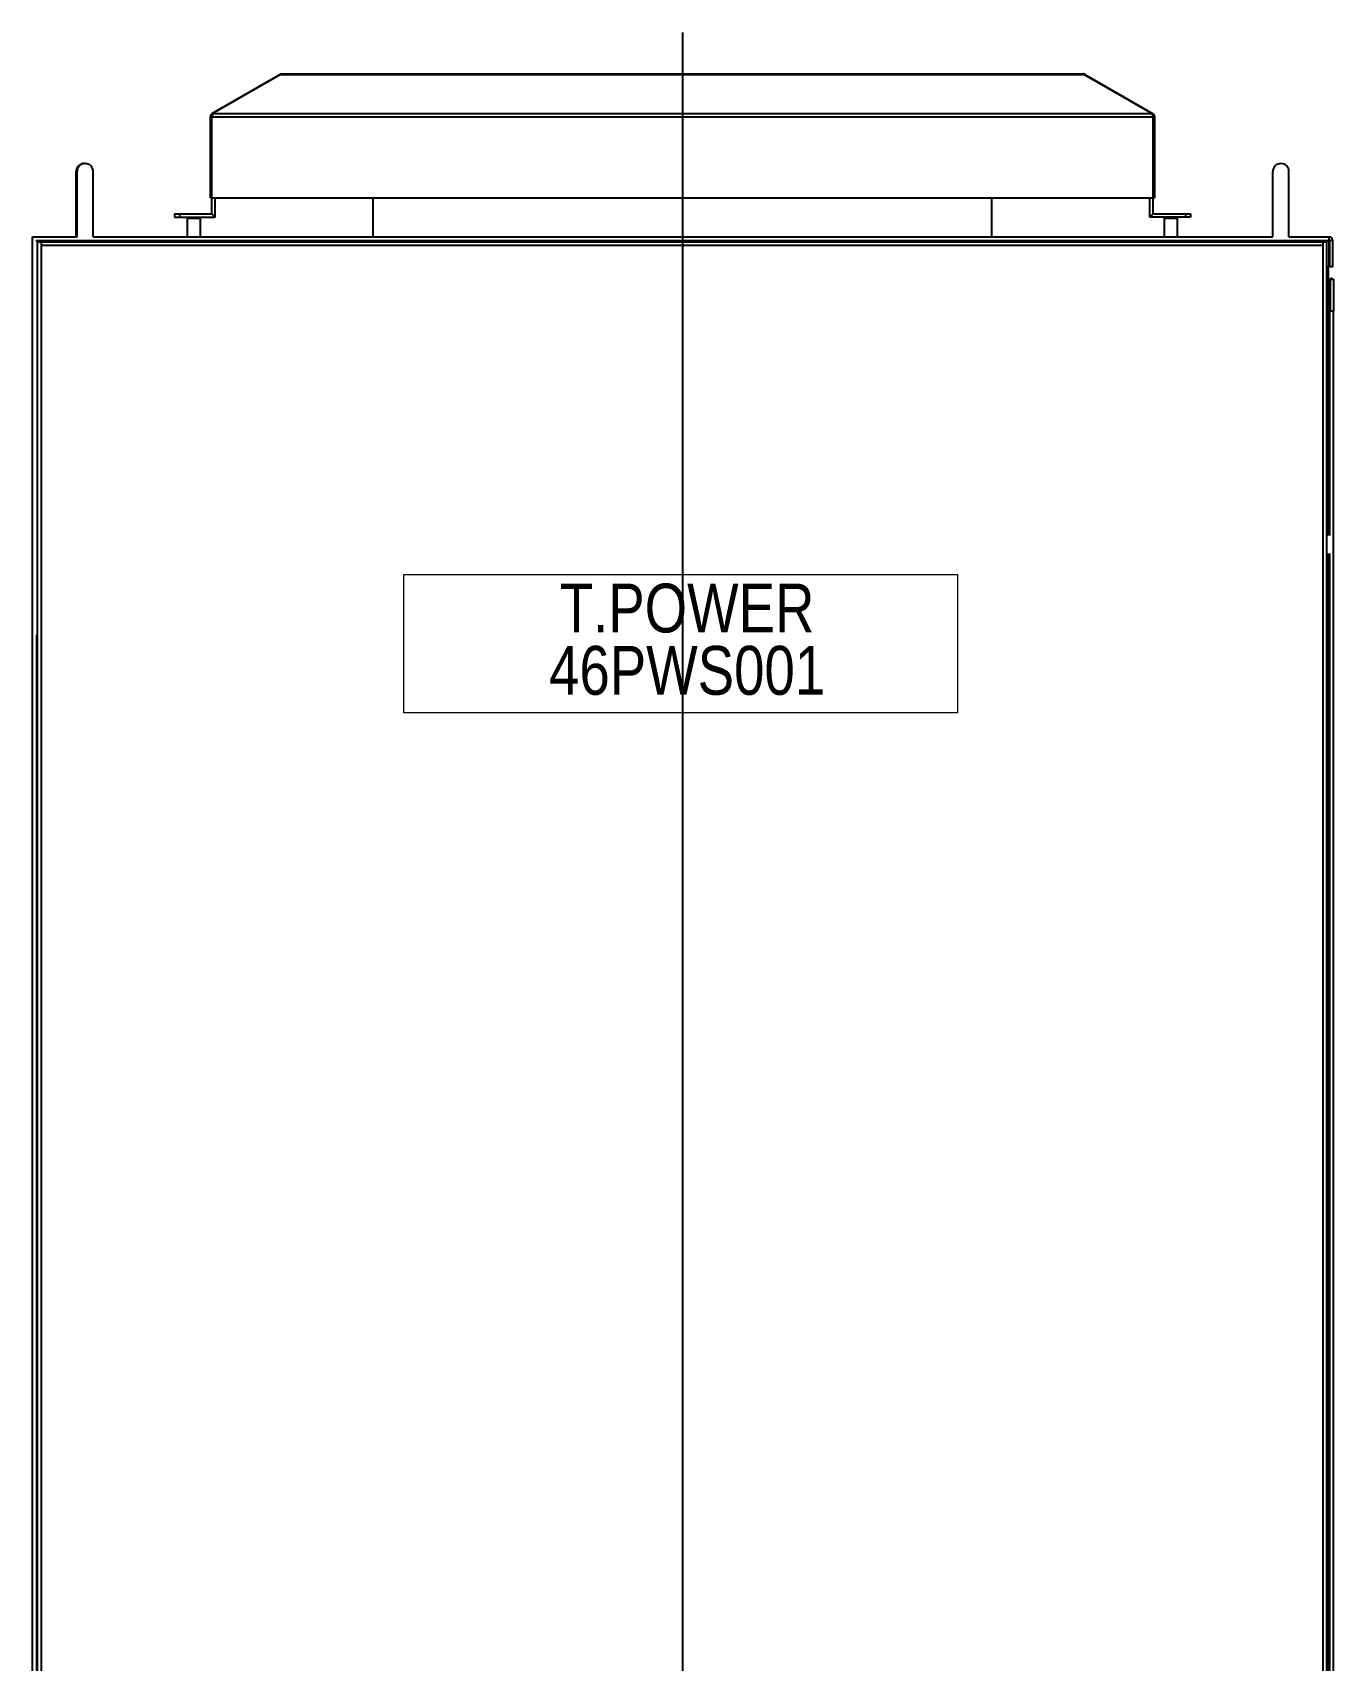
# Model space of a CAD drawing. Extents: x 79822 to 122366, y -56021 to -28815.
# Drawn here: x 82971 to 83770, y -39490 to -38490 of the extents above; entities that cross this region are included whole.
import ezdxf
from ezdxf.enums import TextEntityAlignment as Align
from ezdxf.lldxf.tags import DXFTag

# ---------------------------------------------------------------- set-up
doc = ezdxf.new("R2010")
doc.units = 0
doc.header["$LTSCALE"] = 100
doc.header["$MEASUREMENT"] = 0
doc.layers.add('HLSTK', color=7, linetype='Continuous')
doc.styles.add('HZ', font='arial.ttf', dxfattribs={"width": 0.7})
tags = doc.linetypes.add('CENTER', pattern=[2, 1.25, -0.25, 0.25, -0.25]).pattern_tags.tags
tags[10:11] = [DXFTag(74, 4), DXFTag(75, 0), DXFTag(340, '0'), DXFTag(46, 1.0), DXFTag(50, 0.0), DXFTag(44, 0.0), DXFTag(45, 0.0)]
tags[8:9] = [DXFTag(74, 4), DXFTag(75, 0), DXFTag(340, '0'), DXFTag(46, 1.0), DXFTag(50, 0.0), DXFTag(44, 0.0), DXFTag(45, 0.0)]
tags[6:7] = [DXFTag(74, 4), DXFTag(75, 0), DXFTag(340, '0'), DXFTag(46, 1.0), DXFTag(50, 0.0), DXFTag(44, 0.0), DXFTag(45, 0.0)]
tags[4:5] = [DXFTag(74, 4), DXFTag(75, 0), DXFTag(340, '0'), DXFTag(46, 1.0), DXFTag(50, 0.0), DXFTag(44, 0.0), DXFTag(45, 0.0)]

msp = doc.modelspace()

# ---------------------------------------------------------------- linework, layer by layer
at = {"color": 1, "linetype": 'CENTER'}
msp.add_line((83370.7, -38490.07), (83370.7, -40733.82), dxfattribs=at)
at = {"color": 7, "linetype": 'Continuous'}
for p, q in [((83123.49, -38515.8), (83081.8, -38539.87)), ((83123.99, -38515.8), (83082.3, -38539.87)), ((83123.49, -38515.8), (83123.61, -38516.01)), ((83123.99, -38515.8), (83617.41, -38515.8)), ((83124.59, -38515.5), (83616.81, -38515.5)), ((83617.41, -38515.8), (83659.1, -38539.87)), ((83617.91, -38515.8), (83617.78, -38516.01)), ((83617.91, -38515.8), (83659.6, -38539.87)), ((83080.7, -38591.5), (83080.7, -38541.77)), ((83080.7, -38541.77), (83081.7, -38541.77)), ((83081.7, -38591.5), (83081.7, -38541.77)), ((83081.7, -38541.77), (83659.7, -38541.77)), ((83081.8, -38539.87), (83082.09, -38540.38)), ((83082.3, -38539.87), (83659.1, -38539.87)), ((83659.6, -38539.87), (83659.3, -38540.38)), ((83659.7, -38591.5), (83659.7, -38541.77)), ((83660.7, -38541.77), (83659.7, -38541.77)), ((83660.7, -38591.5), (83660.7, -38541.77)), ((82998.2, -38615.5), (82998.2, -38575.5)), ((82998.8, -38615.5), (82998.8, -38575.5)), ((83008.8, -38615.5), (83008.8, -38575.5)), ((83733.2, -38615.5), (83733.2, -38575.5)), ((83743.2, -38615.5), (83743.2, -38575.5)), ((83080.7, -38591.5), (83081.7, -38591.5)), ((83081.7, -38601.5), (83081.7, -38591.5)), ((83081.7, -38591.5), (83659.7, -38591.5)), ((83083.7, -38603.5), (83083.7, -38591.5)), ((83180.7, -38615.5), (83180.7, -38591.5)), ((83560.7, -38615.5), (83560.7, -38591.5)), ((83657.7, -38603.5), (83657.7, -38591.5)), ((83659.7, -38601.5), (83659.7, -38591.5)), ((83660.7, -38591.5), (83659.7, -38591.5)), ((83058.7, -38601.5), (83058.7, -38603.5)), ((83058.7, -38601.5), (83081.7, -38601.5)), ((83061.7, -38601.5), (83061.7, -38603.5)), ((83083.7, -38603.5), (83081.7, -38601.5)), ((83657.7, -38603.5), (83659.7, -38601.5)), ((83659.7, -38601.5), (83682.7, -38601.5)), ((83679.7, -38601.5), (83679.7, -38603.5)), ((83682.7, -38601.5), (83682.7, -38603.5)), ((83058.7, -38603.5), (83083.7, -38603.5)), ((83067.2, -38603.5), (83066.7, -38604)), ((83066.7, -38615.5), (83066.7, -38604)), ((83066.7, -38604), (83074.7, -38604)), ((83074.2, -38603.5), (83074.7, -38604)), ((83074.7, -38615.5), (83074.7, -38604)), ((83682.7, -38603.5), (83657.7, -38603.5)), ((83667.2, -38603.5), (83666.7, -38604)), ((83666.7, -38615.5), (83666.7, -38604)), ((83666.7, -38604), (83674.7, -38604)), ((83674.2, -38603.5), (83674.7, -38604)), ((83674.7, -38615.5), (83674.7, -38604)), ((82971.5, -40573), (82971.5, -38615.5)), ((82971.5, -38615.5), (82998.8, -38615.5)), ((82973.5, -38617.8), (83767.9, -38617.8)), ((82974.5, -40593.5), (82974.5, -38618.5)), ((82974.5, -38618.5), (83766.5, -38618.5)), ((82976.8, -38618.5), (82976.8, -39547.5)), ((83764.2, -38620.8), (82976.8, -38620.8)), ((83008.8, -38615.5), (83733.2, -38615.5)), ((83743.2, -38615.5), (83767.9, -38615.5)), ((83764.2, -40593.5), (83764.2, -38618.5)), ((83766.5, -40593.5), (83766.5, -38618.5)), ((83767.9, -38634), (83767.9, -38615.5)), ((83768.2, -38634), (83768.2, -38617.8)), ((83770.2, -38617.8), (83768.2, -38617.8)), ((83770.2, -38634), (83770.2, -38617.8)), ((83767.9, -38634), (83766.5, -38634)), ((83767.5, -38658.6), (83767.5, -38634)), ((83768.1, -38658.1), (83768.1, -38642.2)), ((83768.1, -38642.2), (83768.5, -38642.2)), ((83770.2, -38634), (83768.2, -38634)), ((83768.5, -38641.5), (83768.5, -38661)), ((83768.5, -38641.5), (83770.5, -38641.5)), ((83770.5, -38641.5), (83770.5, -38661)), ((83766.5, -38658.6), (83767.6, -38658.6)), ((83768.5, -38659.8), (83766.5, -38659.8)), ((83766.5, -38661), (83767.6, -38661)), ((83767.6, -38658.6), (83767.6, -38659.8)), ((83767.6, -38799), (83767.6, -38661)), ((83768.1, -38661), (83767.6, -38661)), ((83768.1, -38658.1), (83768.5, -38658.1)), ((83768.1, -38661), (83768.1, -38799)), ((83768.1, -38661), (83770.5, -38661)), ((83770.5, -40573), (83770.5, -38661)), ((83767.6, -39699), (83767.6, -38810)), ((83768.1, -38810), (83768.1, -39699)), ((82973.9, -38860), (82973.9, -39699))]:
    msp.add_line(p, q, dxfattribs=at)
at = {"lineweight": 20}
msp.add_lwpolyline([(83199.59, -38822.84), (83539.59, -38822.84), (83539.59, -38907.84), (83199.59, -38907.84)], close=True, dxfattribs=at)
at = {"color": 7, "linetype": 'Continuous'}
for centre, radius, start, end in [((83124.59, -38517.7), 2.2, 90, 120), ((83616.81, -38517.7), 2.2, 60, 90), ((83082.9, -38541.77), 2.2, 120, 180), ((83108.98, -38548.52), 28.1, 164.51613, 164.98898), ((83632.41, -38548.52), 28.1, 15.01102, 15.48387), ((83658.5, -38541.77), 2.2, 0, 60), ((83003.2, -38575.5), 5, 86.53699, 180), ((83003.8, -38575.5), 5, 0, 180), ((83738.2, -38575.5), 5, 0, 180), ((83767.9, -38617.8), 2.3, 0, 90), ((83767.9, -38617.8), 0.3, 0, 90), ((83769.3, -38642.2), 1.2, 32.72727, 180), ((83767.6, -38658.1), 0.5, 270, 0), ((83767.6, -38658.1), 1.7, 270, 302.25947)]:
    msp.add_arc(centre, radius, start, end, dxfattribs=at)
for points, start_tangent, end_tangent in [([(83123.99, -38515.8), (83124.19, -38515.63)], (0.721412, 0.692506), (0.835895, 0.548889)), ([(83124.19, -38515.63), (83124.39, -38515.53)], (0.835895, 0.548889), (0.949224, 0.3146)), ([(83124.39, -38515.53), (83124.59, -38515.5)], (0.949224, 0.3146), (1, 0)), ([(83617.01, -38515.53), (83616.81, -38515.5)], (-0.949224, 0.3146), (-1, 0)), ([(83617.21, -38515.63), (83617.01, -38515.53)], (-0.835895, 0.548889), (-0.949224, 0.3146)), ([(83617.41, -38515.8), (83617.21, -38515.63)], (-0.721412, 0.692506), (-0.835895, 0.548889)), ([(83081.84, -38541.24), (83081.7, -38541.77)], (-0.259249, -0.96581), (-0.252028, -0.96772)), ([(83082.1, -38540.36), (83081.9, -38541.02)], (-0.319262, -0.947666), (-0.267211, -0.963638)), ([(83082.3, -38539.87), (83082.1, -38540.36)], (-0.461961, -0.8869), (-0.319262, -0.947666)), ([(83659.1, -38539.87), (83659.3, -38540.36)], (0.461961, -0.8869), (0.319262, -0.947666)), ([(83659.3, -38540.36), (83659.5, -38541.02)], (0.319262, -0.947666), (0.267211, -0.963638)), ([(83659.56, -38541.24), (83659.7, -38541.77)], (0.259249, -0.96581), (0.252028, -0.96772))]:
    msp.add_spline(points, degree=3, dxfattribs=dict(at, start_tangent=start_tangent, end_tangent=end_tangent))

# ---------------------------------------------------------------- texts
at = {"layer": 'HLSTK', "color": 7, "style": 'HZ', "width": 0.8}
for s, p in [('T.POWER', (83373.53, -38858.53)), ('46PWS001', (83373.53, -38896.77))]:
    msp.add_text(s, height=30, dxfattribs=at).set_placement(p, align=Align.CENTER)

doc.saveas('drawing.dxf')
